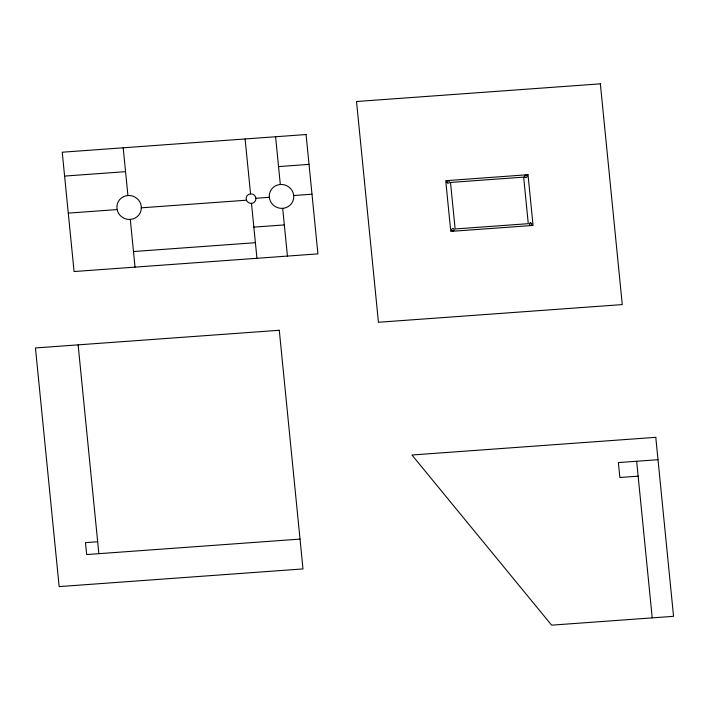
<?xml version="1.0" encoding="UTF-8"?>
<svg xmlns="http://www.w3.org/2000/svg" width="709" height="709" viewBox="0 0 709 709"><rect width="100%" height="100%" fill="white"/><g stroke="black" fill="none" stroke-linecap="round" stroke-linejoin="round"><path stroke-width="1.06" d="M64.599 176.08L125.555 171.658M278.548 166.588L309.027 164.373M255.905 198.272L269.314 197.297M293.703 195.533L311.987 194.204M68.277 213.117L117.207 209.563M141.259 207.826L246.44 200.204M253.857 227.119L284.336 224.913M133.487 251.535L255.408 242.7M657.996 459.707L618.381 462.578L619.861 477.494L638.144 476.164M97.674 541.747L85.479 542.633L86.666 554.562L300.022 539.097M636.664 461.249L652.218 617.867M275.588 136.748L280.321 184.482A12.301 11.911 22.2 0 1 292.657 201.622A12.301 11.911 22.2 0 1 271.547 203.146A12.301 11.911 22.2 0 1 280.321 184.482M282.696 208.349L287.437 256.082M245.11 138.964L250.552 193.849A4.919 4.759 22.2 0 1 255.488 200.709A4.919 4.759 22.2 0 1 247.042 201.321A4.919 4.759 22.2 0 1 250.552 193.849M251.5 203.394L256.95 258.289M123.189 147.8L127.93 195.524A12.301 11.911 22.2 0 1 141.304 206.576L141.197 209.696A12.301 11.911 22.2 0 1 117.641 211.406L116.923 208.34A12.301 11.911 22.2 0 1 127.93 195.524M130.296 219.391L135.038 267.125M78.123 344.858L98.852 553.676M530.589 222.91L530.27 222.954A1.232 1.188 22.2 0 0 530.669 225.302L530.979 225.258A1.232 1.188 22.2 0 0 530.589 222.91M600.355 83.839L356.521 101.511L378.438 322.267L622.272 304.595L600.355 83.839M306.066 134.542L62.232 152.213L74.073 271.538L317.916 253.875L306.066 134.542M528.028 174.715L445.731 180.68L450.764 231.391L533.062 225.427L528.028 174.715M523.659 177.135L450.507 182.435L455.134 228.972L528.285 223.672L523.659 177.135M279.284 330.279L35.45 347.951L59.148 586.6L302.982 568.928L279.284 330.279M655.781 437.329L411.947 455.001L551.629 625.161L673.55 616.325L655.781 437.329M447.166 182.683A1.232 1.188 22.2 0 0 449.284 182.523A1.232 1.188 22.2 0 0 448.044 180.813A1.232 1.188 22.2 0 0 447.166 182.683M524.89 177.046A1.232 1.188 22.2 0 0 527.009 176.895A1.232 1.188 22.2 0 0 525.768 175.176A1.232 1.188 22.2 0 0 524.89 177.046M451.908 230.407A1.232 1.188 22.2 0 0 454.017 230.257A1.232 1.188 22.2 0 0 452.785 228.546A1.232 1.188 22.2 0 0 451.908 230.407"/></g></svg>
